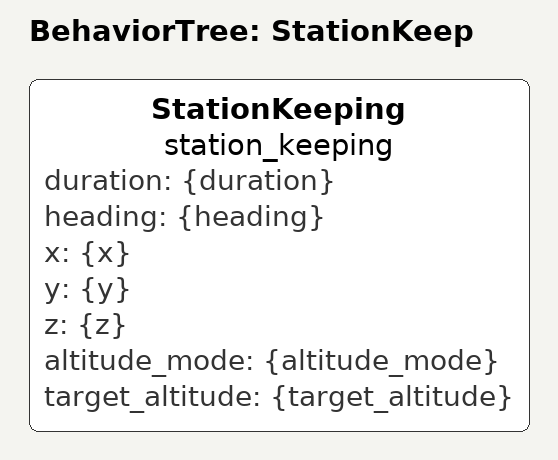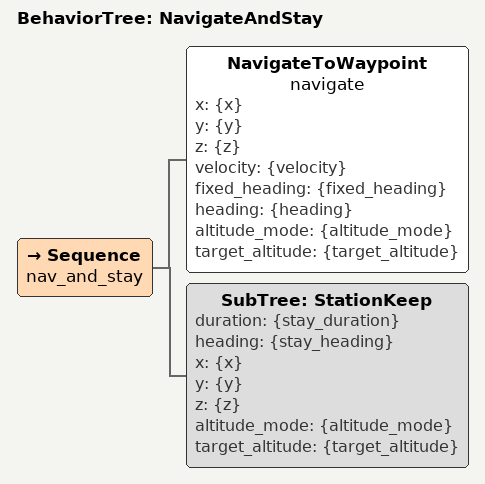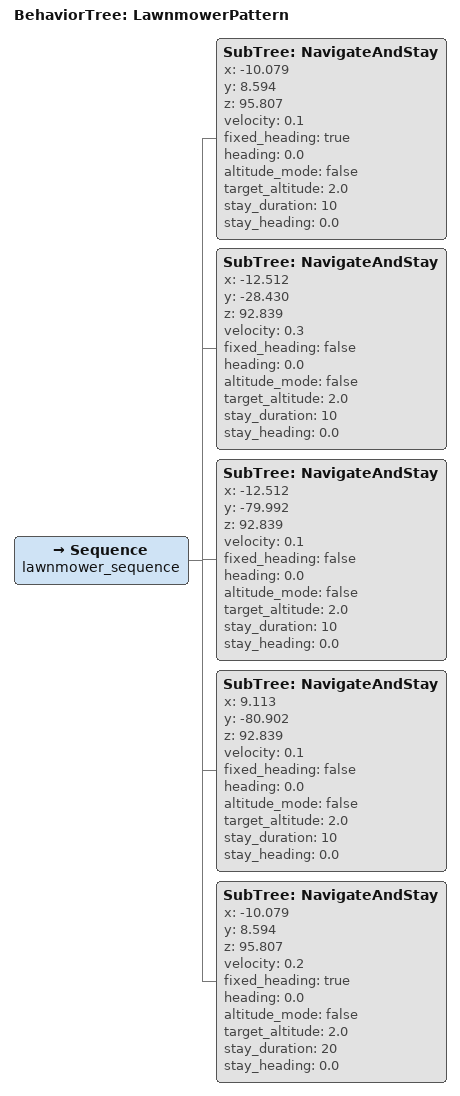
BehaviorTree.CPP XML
<?xml version="1.0" encoding="UTF-8"?>
<root BTCPP_format="4" main_tree_to_execute="LawnmowerPattern">
    <BehaviorTree ID="StationKeep">
        <StationKeeping name="station_keeping"
                      duration="{duration}"
                      heading="{heading}"
                      x="{x}"
                      y="{y}"
                      z="{z}"
                      altitude_mode="{altitude_mode}"
                      target_altitude="{target_altitude}"/>
    </BehaviorTree>

    <BehaviorTree ID="NavigateAndStay">
        <Sequence name="nav_and_stay">
            <NavigateToWaypoint name="navigate"
                               x="{x}"
                               y="{y}"
                               z="{z}"
                               velocity="{velocity}"
                               fixed_heading="{fixed_heading}"
                               heading="{heading}"
                               altitude_mode="{altitude_mode}"
                               target_altitude="{target_altitude}"/>
            <SubTree ID="StationKeep"
                    duration="{stay_duration}"
                    heading="{stay_heading}"
                    x="{x}"
                    y="{y}"
                    z="{z}"
                    altitude_mode="{altitude_mode}"
                    target_altitude="{target_altitude}"/>
        </Sequence>
    </BehaviorTree>

    <BehaviorTree ID="LawnmowerPattern">
        <Sequence name="lawnmower_sequence">
            <!-- Undock sequence -->
            <SubTree ID="NavigateAndStay"
                    x="-10.079" y="8.594" z="95.807"
                    velocity="0.1" fixed_heading="true" heading="0.0"
                    altitude_mode="false" target_altitude="2.0"
                    stay_duration="10" stay_heading="0.0"/>

            <!-- First inspection point -->
            <SubTree ID="NavigateAndStay"
                    x="-12.512" y="-28.430" z="92.839"
                    velocity="0.3" fixed_heading="false" heading="0.0"
                    altitude_mode="false" target_altitude="2.0"
                    stay_duration="10" stay_heading="0.0"/>

            <!-- Second inspection point -->
            <SubTree ID="NavigateAndStay"
                    x="-12.512" y="-79.992" z="92.839"
                    velocity="0.1" fixed_heading="false" heading="0.0"
                    altitude_mode="false" target_altitude="2.0"
                    stay_duration="10" stay_heading="0.0"/>

            <!-- Third inspection point -->
            <SubTree ID="NavigateAndStay"
                    x="9.113" y="-80.902" z="92.839"
                    velocity="0.1" fixed_heading="false" heading="0.0"
                    altitude_mode="false" target_altitude="2.0"
                    stay_duration="10" stay_heading="0.0"/>

            <!-- Return to start point -->
            <SubTree ID="NavigateAndStay"
                    x="-10.079" y="8.594" z="95.807"
                    velocity="0.2" fixed_heading="true" heading="0.0"
                    altitude_mode="false" target_altitude="2.0"
                    stay_duration="20" stay_heading="0.0"/>
        </Sequence>
    </BehaviorTree>

</root>
